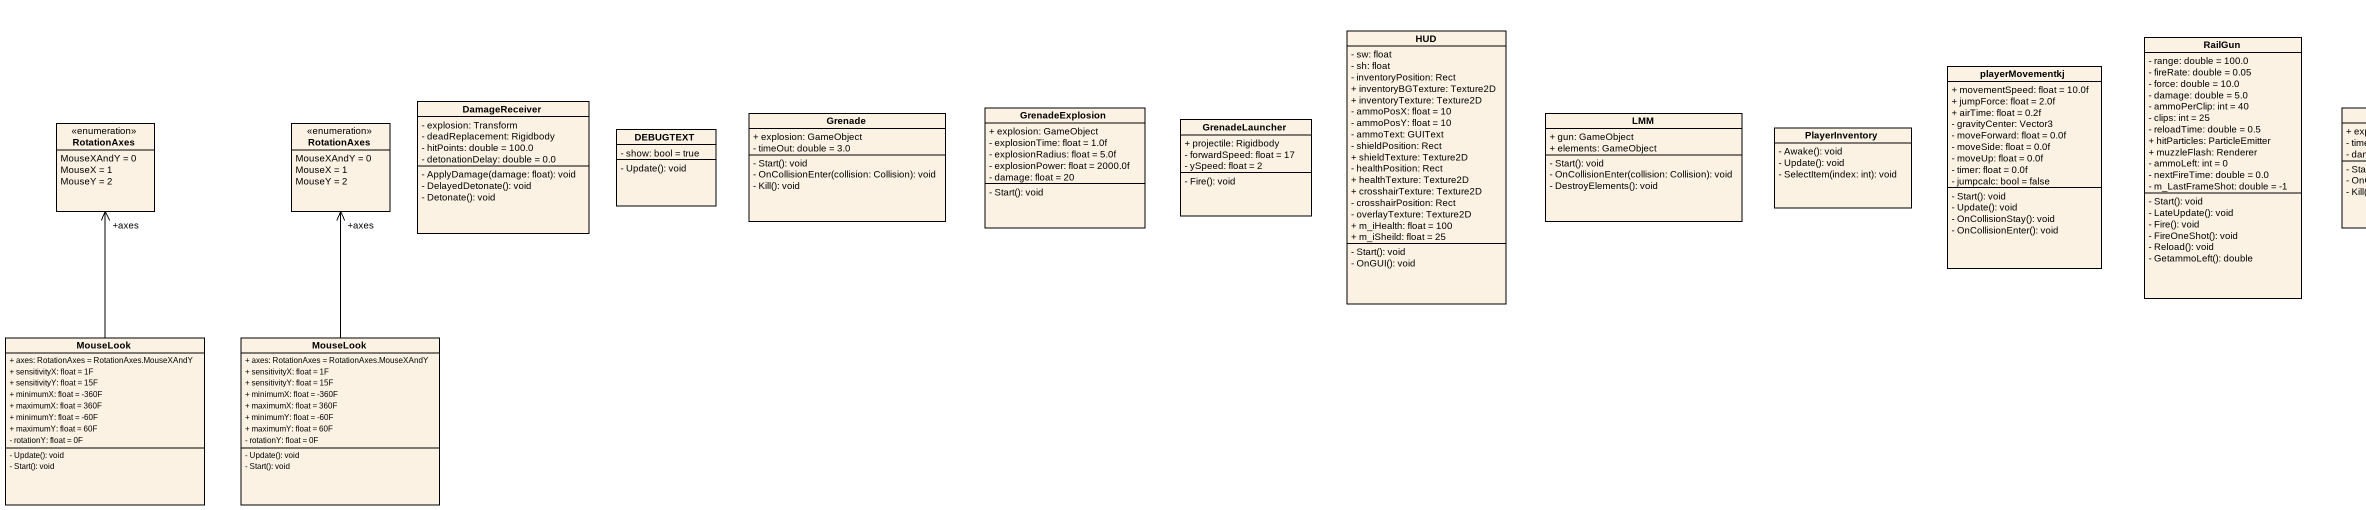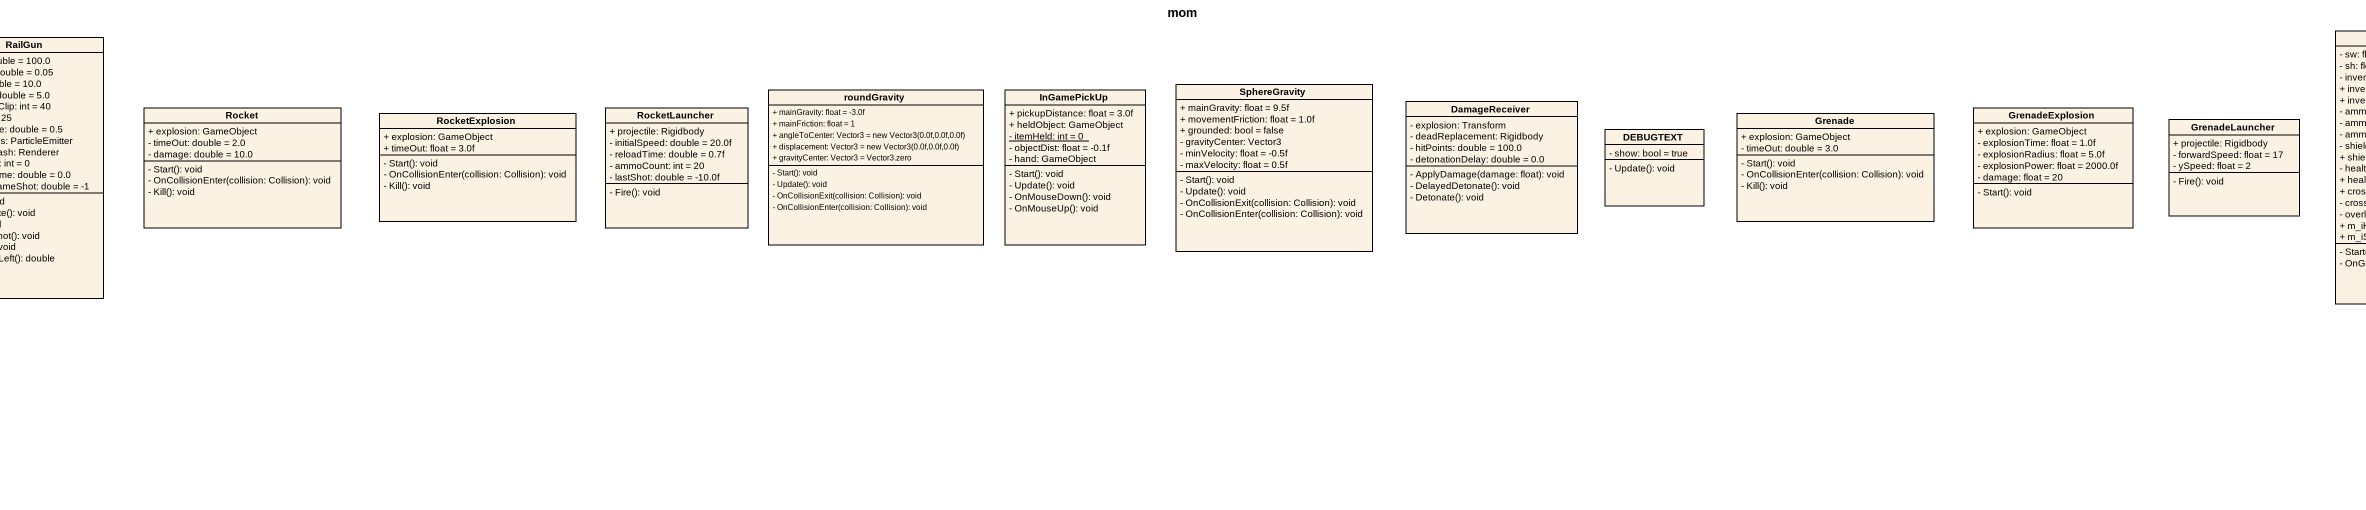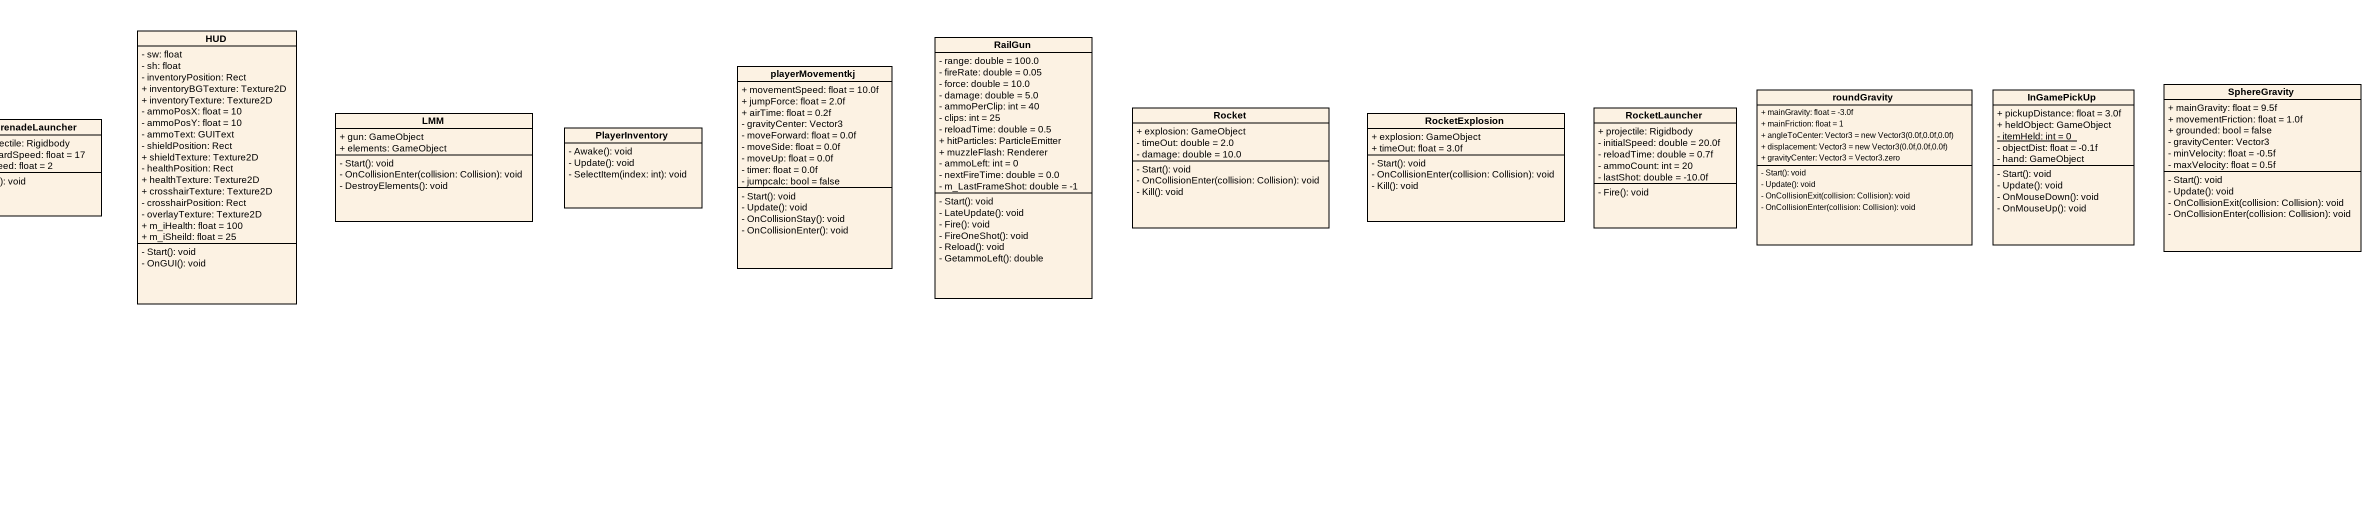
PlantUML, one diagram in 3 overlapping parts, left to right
@startuml
title mom
hide circle
hide empty members
skinparam classAttributeIconSize 0
class HUD {
  - sw: float
  - sh: float
  - inventoryPosition: Rect
  + inventoryBGTexture: Texture2D
  + inventoryTexture: Texture2D
  - ammoPosX: float = 10
  - ammoPosY: float = 10
  - ammoText: GUIText
  - shieldPosition: Rect
  + shieldTexture: Texture2D
  - healthPosition: Rect
  + healthTexture: Texture2D
  + crosshairTexture: Texture2D
  - crosshairPosition: Rect
  - overlayTexture: Texture2D
  + m_iHealth: float = 100
  + m_iSheild: float = 25
  - Start(): void
  - OnGUI(): void
}
class RailGun {
  - range: double = 100.0
  - fireRate: double = 0.05
  - force: double = 10.0
  - damage: double = 5.0
  - ammoPerClip: int = 40
  - clips: int = 25
  - reloadTime: double = 0.5
  + hitParticles: ParticleEmitter
  + muzzleFlash: Renderer
  - ammoLeft: int = 0
  - nextFireTime: double = 0.0
  - m_LastFrameShot: double = -1
  - Start(): void
  - LateUpdate(): void
  - Fire(): void
  - FireOneShot(): void
  - Reload(): void
  - GetammoLeft(): double
}
class "HUD" as HUD_2 {
  - sw: float
  - sh: float
  - inventoryPosition: Rect
  + inventoryBGTexture: Texture2D
  + inventoryTexture: Texture2D
  - ammoPosX: float = 10
  - ammoPosY: float = 10
  - ammoText: GUIText
  - shieldPosition: Rect
  + shieldTexture: Texture2D
  - healthPosition: Rect
  + healthTexture: Texture2D
  + crosshairTexture: Texture2D
  - crosshairPosition: Rect
  - overlayTexture: Texture2D
  + m_iHealth: float = 100
  + m_iSheild: float = 25
  - Start(): void
  - OnGUI(): void
}
class "RailGun" as RailGun_2 {
  - range: double = 100.0
  - fireRate: double = 0.05
  - force: double = 10.0
  - damage: double = 5.0
  - ammoPerClip: int = 40
  - clips: int = 25
  - reloadTime: double = 0.5
  + hitParticles: ParticleEmitter
  + muzzleFlash: Renderer
  - ammoLeft: int = 0
  - nextFireTime: double = 0.0
  - m_LastFrameShot: double = -1
  - Start(): void
  - LateUpdate(): void
  - Fire(): void
  - FireOneShot(): void
  - Reload(): void
  - GetammoLeft(): double
}
class DamageReceiver {
  - explosion: Transform
  - deadReplacement: Rigidbody
  - hitPoints: double = 100.0
  - detonationDelay: double = 0.0
  - ApplyDamage(damage: float): void
  - DelayedDetonate(): void
  - Detonate(): void
}
class playerMovementkj {
  + movementSpeed: float = 10.0f
  + jumpForce: float = 2.0f
  + airTime: float = 0.2f
  - gravityCenter: Vector3
  - moveForward: float = 0.0f
  - moveSide: float = 0.0f
  - moveUp: float = 0.0f
  - timer: float = 0.0f
  - jumpcalc: bool = false
  - Start(): void
  - Update(): void
  - OnCollisionStay(): void
  - OnCollisionEnter(): void
}
class roundGravity {
  + mainGravity: float = -3.0f
  + mainFriction: float = 1
  {field} + angleToCenter: Vector3 = new Vector3(0.0f,0.0f,0.0f)
  {field} + displacement: Vector3 = new Vector3(0.0f,0.0f,0.0f)
  + gravityCenter: Vector3 = Vector3.zero
  - Start(): void
  - Update(): void
  - OnCollisionExit(collision: Collision): void
  - OnCollisionEnter(collision: Collision): void
}
class InGamePickUp {
  + pickupDistance: float = 3.0f
  + heldObject: GameObject
  {static} - itemHeld: int = 0
  - objectDist: float = -0.1f
  - hand: GameObject
  - Start(): void
  - Update(): void
  - OnMouseDown(): void
  - OnMouseUp(): void
}
class SphereGravity {
  + mainGravity: float = 9.5f
  + movementFriction: float = 1.0f
  + grounded: bool = false
  - gravityCenter: Vector3
  - minVelocity: float = -0.5f
  - maxVelocity: float = 0.5f
  - Start(): void
  - Update(): void
  - OnCollisionExit(collision: Collision): void
  - OnCollisionEnter(collision: Collision): void
}
class "DamageReceiver" as DamageReceiver_2 {
  - explosion: Transform
  - deadReplacement: Rigidbody
  - hitPoints: double = 100.0
  - detonationDelay: double = 0.0
  - ApplyDamage(damage: float): void
  - DelayedDetonate(): void
  - Detonate(): void
}
class "playerMovementkj" as playerMovementkj_2 {
  + movementSpeed: float = 10.0f
  + jumpForce: float = 2.0f
  + airTime: float = 0.2f
  - gravityCenter: Vector3
  - moveForward: float = 0.0f
  - moveSide: float = 0.0f
  - moveUp: float = 0.0f
  - timer: float = 0.0f
  - jumpcalc: bool = false
  - Start(): void
  - Update(): void
  - OnCollisionStay(): void
  - OnCollisionEnter(): void
}
class "roundGravity" as roundGravity_2 {
  + mainGravity: float = -3.0f
  + mainFriction: float = 1
  {field} + angleToCenter: Vector3 = new Vector3(0.0f,0.0f,0.0f)
  {field} + displacement: Vector3 = new Vector3(0.0f,0.0f,0.0f)
  + gravityCenter: Vector3 = Vector3.zero
  - Start(): void
  - Update(): void
  - OnCollisionExit(collision: Collision): void
  - OnCollisionEnter(collision: Collision): void
}
class "InGamePickUp" as InGamePickUp_2 {
  + pickupDistance: float = 3.0f
  + heldObject: GameObject
  {static} - itemHeld: int = 0
  - objectDist: float = -0.1f
  - hand: GameObject
  - Start(): void
  - Update(): void
  - OnMouseDown(): void
  - OnMouseUp(): void
}
class "SphereGravity" as SphereGravity_2 {
  + mainGravity: float = 9.5f
  + movementFriction: float = 1.0f
  + grounded: bool = false
  - gravityCenter: Vector3
  - minVelocity: float = -0.5f
  - maxVelocity: float = 0.5f
  - Start(): void
  - Update(): void
  - OnCollisionExit(collision: Collision): void
  - OnCollisionEnter(collision: Collision): void
}
enum RotationAxes {
  MouseXAndY = 0
  MouseX = 1
  MouseY = 2
}
enum "RotationAxes" as RotationAxes_2 {
  MouseXAndY = 0
  MouseX = 1
  MouseY = 2
}
class DEBUGTEXT {
  - show: bool = true
  - Update(): void
}
class Grenade {
  + explosion: GameObject
  - timeOut: double = 3.0
  - Start(): void
  - OnCollisionEnter(collision: Collision): void
  - Kill(): void
}
class GrenadeExplosion {
  + explosion: GameObject
  - explosionTime: float = 1.0f
  - explosionRadius: float = 5.0f
  - explosionPower: float = 2000.0f
  - damage: float = 20
  - Start(): void
}
class GrenadeLauncher {
  + projectile: Rigidbody
  - forwardSpeed: float = 17
  - ySpeed: float = 2
  - Fire(): void
}
class LMM {
  + gun: GameObject
  + elements: GameObject
  - Start(): void
  - OnCollisionEnter(collision: Collision): void
  - DestroyElements(): void
}
class PlayerInventory {
  - Awake(): void
  - Update(): void
  - SelectItem(index: int): void
}
class Rocket {
  + explosion: GameObject
  - timeOut: double = 2.0
  - damage: double = 10.0
  - Start(): void
  - OnCollisionEnter(collision: Collision): void
  - Kill(): void
}
class RocketExplosion {
  + explosion: GameObject
  + timeOut: float = 3.0f
  - Start(): void
  - OnCollisionEnter(collision: Collision): void
  - Kill(): void
}
class RocketLauncher {
  + projectile: Rigidbody
  - initialSpeed: double = 20.0f
  - reloadTime: double = 0.7f
  - ammoCount: int = 20
  - lastShot: double = -10.0f
  - Fire(): void
}
class "DEBUGTEXT" as DEBUGTEXT_2 {
  - show: bool = true
  - Update(): void
}
class "Grenade" as Grenade_2 {
  + explosion: GameObject
  - timeOut: double = 3.0
  - Start(): void
  - OnCollisionEnter(collision: Collision): void
  - Kill(): void
}
class "GrenadeExplosion" as GrenadeExplosion_2 {
  + explosion: GameObject
  - explosionTime: float = 1.0f
  - explosionRadius: float = 5.0f
  - explosionPower: float = 2000.0f
  - damage: float = 20
  - Start(): void
}
class "GrenadeLauncher" as GrenadeLauncher_2 {
  + projectile: Rigidbody
  - forwardSpeed: float = 17
  - ySpeed: float = 2
  - Fire(): void
}
class "LMM" as LMM_2 {
  + gun: GameObject
  + elements: GameObject
  - Start(): void
  - OnCollisionEnter(collision: Collision): void
  - DestroyElements(): void
}
class "PlayerInventory" as PlayerInventory_2 {
  - Awake(): void
  - Update(): void
  - SelectItem(index: int): void
}
class "Rocket" as Rocket_2 {
  + explosion: GameObject
  - timeOut: double = 2.0
  - damage: double = 10.0
  - Start(): void
  - OnCollisionEnter(collision: Collision): void
  - Kill(): void
}
class "RocketExplosion" as RocketExplosion_2 {
  + explosion: GameObject
  + timeOut: float = 3.0f
  - Start(): void
  - OnCollisionEnter(collision: Collision): void
  - Kill(): void
}
class "RocketLauncher" as RocketLauncher_2 {
  + projectile: Rigidbody
  - initialSpeed: double = 20.0f
  - reloadTime: double = 0.7f
  - ammoCount: int = 20
  - lastShot: double = -10.0f
  - Fire(): void
}
class MouseLook {
  + axes: RotationAxes = RotationAxes.MouseXAndY
  + sensitivityX: float = 1F
  + sensitivityY: float = 15F
  + minimumX: float = -360F
  + maximumX: float = 360F
  + minimumY: float = -60F
  + maximumY: float = 60F
  - rotationY: float = 0F
  - Update(): void
  - Start(): void
}
class "MouseLook" as MouseLook_2 {
  + axes: RotationAxes = RotationAxes.MouseXAndY
  + sensitivityX: float = 1F
  + sensitivityY: float = 15F
  + minimumX: float = -360F
  + maximumX: float = 360F
  + minimumY: float = -60F
  + maximumY: float = 60F
  - rotationY: float = 0F
  - Update(): void
  - Start(): void
}
MouseLook -up-> "+axes" RotationAxes
MouseLook_2 -up-> "+axes" RotationAxes_2
@enduml
